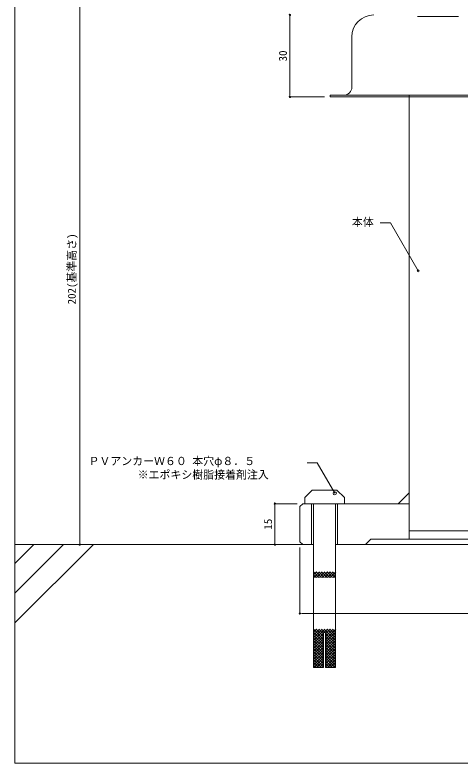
# Model space of a CAD drawing. Units: millimetres on the paper. Extents: x -401 to 399, y -275 to 275.
# Drawn here: x -400.7 to -237.8, y -275.5 to -1.5 of the extents above; entities that cross this region are included whole.
import ezdxf
from ezdxf.enums import TextEntityAlignment as Align

# ---------------------------------------------------------------- set-up
doc = ezdxf.new("R2010")
doc.units = ezdxf.units.MM
doc.linetypes.add('USER1', pattern=[9.525, 6.35, -3.175])
for name, color, linetype, lineweight in [('0-0_0', 7, 'Continuous', 18), ('0-1_WAKU', 7, 'Continuous', 18), ('0-4_MOJI', 7, 'Continuous', 18), ('0-5_sunpo', 7, 'Continuous', 18), ('0-6_KANAMONO_SCREW', 4, 'Continuous', 18), ('0-7_KANAMONO', 4, 'Continuous', 18), ('0-9_kanamono-ten', 3, 'USER1', 18), ('0-A_kanamono-h', 7, 'Continuous', 9), ('0-B_KUTAI', 3, 'Continuous', 18), ('0-C_HATCH', 9, 'Continuous', 18)]:
    doc.layers.add(name, color=color, linetype=linetype, lineweight=lineweight)
doc.styles.add('ＭＳ ゴシック', font='')
doc.styles.get('ＭＳ ゴシック').set_extended_font_data('MS Gothic')

# ---------------------------------------------------------------- blocks, each defined once
blk = doc.blocks.new('_Dot')
at = {"layer": '0-0_0', "lineweight": 9}
for p, q in [((-0.5, 0), (-1, 0)), ((0.25, 0), (-0.25, 0))]:
    blk.add_line(p, q, dxfattribs=at)
blk.add_circle((0, 0), 0.25, dxfattribs=at)

msp = doc.modelspace()

# ---------------------------------------------------------------- linework, layer by layer
at = {"layer": '0-1_WAKU'}
msp.add_lwpolyline([(-400.721, -275.496), (399.279, -275.496), (399.279, 274.504), (-400.721, 274.504)], close=True, dxfattribs=at)
at = {"layer": '0-4_MOJI'}
for points in [[(-253.074, -95.241), (-263.204, -77.694), (-266.954, -77.694)], [(-283.625, -176.704), (-290.042, -165.59), (-293.792, -165.59)]]:
    msp.add_lwpolyline(points, dxfattribs=at)
for centre, radius in [((-253.074, -95.241), 0.375), ((-283.625, -176.704), 0.6)]:
    msp.add_circle(centre, radius, dxfattribs=at)
at = {"layer": '0-5_sunpo'}
for p, q in [((-377.025, -194.496), (-377.025, 5.504)), ((-300.066, -30.496), (-300.066, -2.496)), ((-287.363, -31.496), (-300.066, -31.496)), ((-297.363, -180.496), (-305.519, -180.496)), ((-305.519, -194.496), (-305.519, -181.496)), ((-309.363, -195.496), (-377.025, -195.496)), ((-297.363, -195.496), (-305.519, -195.496)), ((-296.363, -196.496), (-296.363, -220.721)), ((-295.363, -220.721), (-169.363, -220.721))]:
    msp.add_line(p, q, dxfattribs=at)
at = {"layer": '0-6_KANAMONO_SCREW'}
for p, q in [((-291.863, -175.496), (-294.613, -178.246)), ((-282.863, -175.496), (-291.863, -175.496)), ((-282.863, -175.496), (-280.113, -178.246)), ((-294.613, -180.496), (-294.613, -178.246)), ((-280.113, -180.496), (-294.613, -180.496)), ((-280.113, -180.496), (-280.113, -178.246))]:
    msp.add_line(p, q, dxfattribs=at)
msp.add_lwpolyline([(-283.363, -180.496), (-283.363, -240.496), (-286.963, -240.496), (-286.963, -227.696), (-287.763, -227.696), (-287.763, -240.496), (-291.363, -240.496), (-291.363, -180.496)], dxfattribs=at)
at = {"layer": '0-7_KANAMONO'}
for p, q in [((-253.363, -2.096), (-238.363, -2.096)), ((-277.363, -9.496), (-277.363, -27.896)), ((-256.363, -193.496), (-256.363, -30.896)), ((-260.363, -180.496), (-256.363, -176.496)), ((-292.113, -180.496), (-292.113, -195.496)), ((-282.613, -180.496), (-282.613, -195.496)), ((-282.613, -180.496), (-256.363, -180.496)), ((-256.363, -190.496), (-232.363, -190.496)), ((-272.363, -195.496), (-282.613, -195.496))]:
    msp.add_line(p, q, dxfattribs=at)
for points in [[(-232.363, -31.496), (-285.363, -31.496), (-285.363, -30.896), (-232.363, -30.896)], [(-292.113, -195.496), (-295.363, -195.496), (-296.363, -194.496), (-296.363, -181.496), (-295.363, -180.496), (-292.113, -180.496)], [(-272.363, -195.496), (-270.363, -193.496), (-232.363, -193.496)]]:
    msp.add_lwpolyline(points, dxfattribs=at)
for centre, radius, start, end in [((-269.363, -9.496), 8, 90, 180), ((-280.363, -27.896), 3, 270, 0)]:
    msp.add_arc(centre, radius, start, end, dxfattribs=at)
at = {"layer": '0-9_kanamono-ten'}
for p, q in [((-282.613, -180.496), (-292.113, -180.496)), ((-291.363, -195.496), (-292.113, -195.496)), ((-282.613, -195.496), (-283.363, -195.496))]:
    msp.add_line(p, q, dxfattribs=at)
at = {"layer": '0-A_kanamono-h'}
for p, q in [((-291.469, -205.496), (-289.469, -207.496)), ((-289.257, -205.496), (-291.257, -207.496)), ((-290.469, -205.496), (-288.469, -207.496)), ((-288.257, -205.496), (-290.257, -207.496)), ((-289.469, -205.496), (-287.469, -207.496)), ((-287.257, -205.496), (-289.257, -207.496)), ((-288.469, -205.496), (-286.469, -207.496)), ((-286.257, -205.496), (-288.257, -207.496)), ((-287.469, -205.496), (-285.469, -207.496)), ((-285.257, -205.496), (-287.257, -207.496)), ((-286.469, -205.496), (-284.469, -207.496)), ((-284.257, -205.496), (-286.257, -207.496)), ((-285.469, -205.496), (-283.469, -207.496)), ((-283.257, -205.496), (-285.257, -207.496)), ((-284.469, -205.496), (-283.363, -206.602)), ((-283.363, -206.602), (-284.257, -207.496)), ((-291.469, -226.496), (-287.763, -230.202)), ((-287.257, -226.496), (-291.363, -230.602)), ((-288.257, -226.496), (-291.363, -229.602)), ((-289.257, -226.496), (-291.363, -228.602)), ((-290.257, -226.496), (-291.363, -227.602)), ((-290.469, -226.496), (-287.763, -229.202)), ((-289.469, -226.496), (-287.763, -228.202)), ((-288.469, -226.496), (-287.269, -227.696)), ((-287.469, -226.496), (-283.363, -230.602)), ((-286.257, -226.496), (-287.457, -227.696)), ((-283.257, -226.496), (-286.963, -230.202)), ((-284.257, -226.496), (-286.963, -229.202)), ((-285.257, -226.496), (-286.963, -228.202)), ((-286.469, -226.496), (-283.363, -229.602)), ((-285.469, -226.496), (-283.363, -228.602)), ((-284.469, -226.496), (-283.363, -227.602)), ((-291.363, -227.602), (-287.763, -231.202)), ((-287.763, -228.002), (-291.363, -231.602)), ((-291.363, -228.602), (-287.763, -232.202)), ((-287.763, -229.002), (-291.363, -232.602)), ((-291.363, -229.602), (-287.763, -233.202)), ((-287.763, -230.002), (-291.363, -233.602)), ((-283.363, -227.602), (-286.963, -231.202)), ((-286.963, -228.002), (-283.363, -231.602)), ((-283.363, -228.602), (-286.963, -232.202)), ((-286.963, -229.002), (-283.363, -232.602)), ((-283.363, -229.602), (-286.963, -233.202)), ((-286.963, -230.002), (-283.363, -233.602)), ((-291.363, -230.602), (-287.763, -234.202)), ((-287.763, -231.002), (-291.363, -234.602)), ((-291.363, -231.602), (-287.763, -235.202)), ((-287.763, -232.002), (-291.363, -235.602)), ((-291.363, -232.602), (-287.763, -236.202)), ((-283.363, -230.602), (-286.963, -234.202)), ((-286.963, -231.002), (-283.363, -234.602)), ((-283.363, -231.602), (-286.963, -235.202)), ((-286.963, -232.002), (-283.363, -235.602)), ((-283.363, -232.602), (-286.963, -236.202)), ((-287.763, -233.002), (-291.363, -236.602)), ((-291.363, -233.602), (-287.763, -237.202)), ((-287.763, -234.002), (-291.363, -237.602)), ((-291.363, -234.602), (-287.763, -238.202)), ((-287.763, -235.002), (-291.363, -238.602)), ((-291.363, -235.602), (-287.763, -239.202)), ((-286.963, -233.002), (-283.363, -236.602)), ((-283.363, -233.602), (-286.963, -237.202)), ((-286.963, -234.002), (-283.363, -237.602)), ((-283.363, -234.602), (-286.963, -238.202)), ((-286.963, -235.002), (-283.363, -238.602)), ((-283.363, -235.602), (-286.963, -239.202)), ((-287.763, -236.002), (-291.363, -239.602)), ((-291.363, -236.602), (-287.763, -240.202)), ((-291.363, -237.602), (-288.469, -240.496)), ((-287.763, -237.002), (-291.257, -240.496)), ((-287.763, -238.002), (-290.257, -240.496)), ((-286.963, -236.002), (-283.363, -239.602)), ((-283.363, -236.602), (-286.963, -240.202)), ((-286.963, -237.002), (-283.469, -240.496)), ((-286.963, -238.002), (-284.469, -240.496)), ((-283.363, -237.602), (-286.257, -240.496)), ((-291.363, -238.602), (-289.469, -240.496)), ((-291.363, -239.602), (-290.469, -240.496)), ((-287.763, -239.002), (-289.257, -240.496)), ((-287.763, -240.002), (-288.257, -240.496)), ((-286.963, -239.002), (-285.469, -240.496)), ((-286.963, -240.002), (-286.469, -240.496)), ((-283.363, -238.602), (-285.257, -240.496)), ((-283.363, -239.602), (-284.257, -240.496))]:
    msp.add_line(p, q, dxfattribs=at)
msp.add_lwpolyline([(-290.257, -205.496), (-291.363, -206.602), (-290.469, -207.496)], dxfattribs=at)
at = {"layer": '0-B_KUTAI'}
for p, q in [((-400.721, -195.496), (-291.363, -195.496)), ((-283.363, -195.496), (-181.363, -195.496))]:
    msp.add_line(p, q, dxfattribs=at)
at = {"layer": '0-C_HATCH'}
for p, q in [((-400.721, -202.449), (-393.769, -195.496)), ((-400.721, -213.324), (-382.894, -195.496)), ((-400.721, -224.199), (-372.019, -195.496))]:
    msp.add_line(p, q, dxfattribs=at)

# ---------------------------------------------------------------- block references
at = {"layer": '0-5_sunpo'}
for p, rotation in [((-300.066, -1.496), 90), ((-300.066, -31.496), 270), ((-305.519, -180.496), 90), ((-377.025, -195.496), 270), ((-305.519, -195.496), 270), ((-296.363, -220.721), 180)]:
    msp.add_blockref('_Dot', p, dxfattribs=dict(at, rotation=rotation))

# ---------------------------------------------------------------- texts
at = {"layer": '0-4_MOJI', "style": 'ＭＳ ゴシック'}
for s, p in [('本体', (-277.35, -79.694)), ('ＰＶアンカーＷ６０ 本穴φ８．５', (-373.802, -167.24)), ('※エポキシ樹脂接着剤注入', (-355.802, -172.24))]:
    msp.add_text(s, height=2.933, dxfattribs=at).set_placement(p, align=Align.BOTTOM_LEFT)
at = {"layer": '0-5_sunpo', "style": 'ＭＳ ゴシック'}
for s, p in [('30', (-300.266, -18.496)), ('202(基準高さ)', (-377.58, -107.496)), ('15', (-305.719, -189.996))]:
    msp.add_text(s, height=2.933, rotation=90, dxfattribs=at).set_placement(p, align=Align.BOTTOM_LEFT)

doc.saveas('drawing.dxf')
